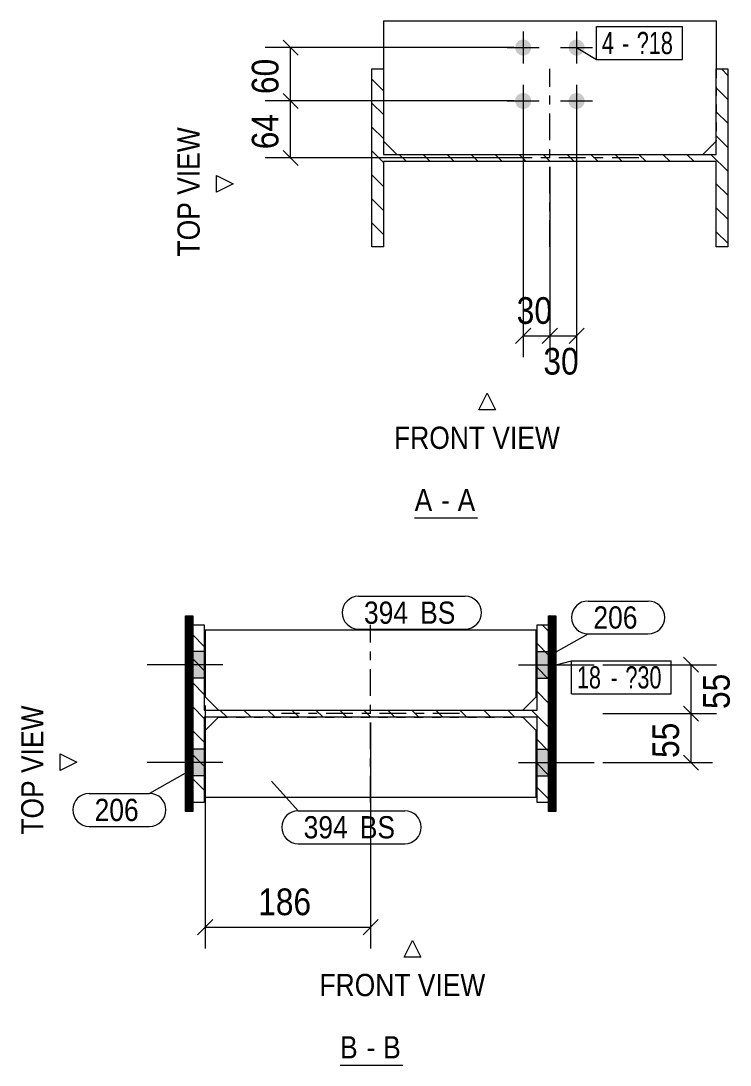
# Model space of a CAD drawing. Header units: millimetres. Extents: x 2 to 579, y 1 to 405.
# Drawn here: x 344.6 to 424.3, y 200.9 to 318.3 of the extents above; entities that cross this region are included whole.
import ezdxf

# ---------------------------------------------------------------- set-up
doc = ezdxf.new("R2010")
doc.units = ezdxf.units.MM
for name, pattern in [('XKITLINE00', [0]), ('XKITLINE01', [4, 1, -1, 1, -1]), ('XKITLINE03', [6, 3, -1, 1, -1])]:
    doc.linetypes.add(name, pattern=pattern)
for name, color, linetype, lineweight in [('Bolt', 3, 'Continuous', 0), ('BoltMark', 7, 'Continuous', 0), ('Dimensions', 7, 'Continuous', 0), ('OtherObjectType', 7, 'Continuous', 0), ('Part', 2, 'Continuous', 0), ('PartMark', 7, 'Continuous', 0)]:
    doc.layers.add(name, color=color, linetype=linetype, lineweight=lineweight)
doc.styles.add('ARIAL', font='ARIAL.TTF')
doc.styles.add('ARIAL_NARROW', font='ARIALN.TTF')

# ---------------------------------------------------------------- blocks, each defined once
blk = doc.blocks.new('*A1')
at = {"layer": 'Part', "color": 7, "linetype": 'XKITLINE00', "lineweight": 0}
for p, q in [((424.04, 312.13), (423.31, 312.86)), ((385.34, 310.42), (384.04, 311.72)), ((424.04, 309.44), (422.74, 310.74)), ((385.34, 307.73), (384.04, 309.03)), ((424.04, 306.75), (422.74, 308.05)), ((385.34, 305.03), (384.04, 306.33)), ((424.04, 304.05), (422.74, 305.35)), ((385.34, 302.34), (384.04, 303.64)), ((387.91, 302.46), (387.11, 303.26)), ((390.6, 302.46), (389.8, 303.26)), ((393.3, 302.46), (392.5, 303.26)), ((395.99, 302.46), (395.19, 303.26)), ((398.69, 302.46), (397.89, 303.26)), ((401.38, 302.46), (400.58, 303.26)), ((404.07, 302.46), (403.27, 303.26)), ((406.77, 302.46), (405.97, 303.26)), ((409.46, 302.46), (408.66, 303.26)), ((412.16, 302.46), (411.36, 303.26)), ((414.85, 302.46), (414.05, 303.26)), ((417.54, 302.46), (416.74, 303.26)), ((420.24, 302.46), (419.44, 303.26)), ((424.04, 301.36), (422.13, 303.26)), ((385.34, 299.65), (384.04, 300.95)), ((424.04, 298.66), (422.74, 299.96)), ((385.34, 296.95), (384.04, 298.25)), ((424.04, 295.97), (422.74, 297.27)), ((385.34, 294.26), (384.04, 295.56)), ((424.04, 293.27), (422.74, 294.57)), ((384.04, 292.86), (384.04, 292.86)), ((384.04, 292.86), (384.04, 292.86))]:
    blk.add_line(p, q, dxfattribs=at)
blk = doc.blocks.new('*A2')
at = {"layer": 'Part', "color": 7, "linetype": 'XKITLINE00', "lineweight": 0}
for p, q in [((403.9, 249.67), (403.17, 250.4)), ((365.2, 247.96), (363.9, 249.26)), ((403.9, 246.97), (402.6, 248.27)), ((365.2, 245.26), (363.9, 246.56)), ((403.9, 244.28), (402.6, 245.58)), ((365.2, 242.57), (363.9, 243.87)), ((403.9, 241.59), (402.6, 242.89)), ((365.2, 239.87), (363.9, 241.17)), ((367.77, 240), (366.97, 240.8)), ((370.46, 240), (369.66, 240.8)), ((373.16, 240), (372.36, 240.8)), ((375.85, 240), (375.05, 240.8)), ((378.55, 240), (377.75, 240.8)), ((381.24, 240), (380.44, 240.8)), ((383.93, 240), (383.13, 240.8)), ((386.63, 240), (385.83, 240.8)), ((389.32, 240), (388.52, 240.8)), ((392.02, 240), (391.22, 240.8)), ((394.71, 240), (393.91, 240.8)), ((397.4, 240), (396.6, 240.8)), ((400.1, 240), (399.3, 240.8)), ((403.9, 238.89), (401.99, 240.8)), ((365.2, 237.18), (363.9, 238.48)), ((403.9, 236.2), (402.6, 237.5)), ((365.2, 234.49), (363.9, 235.79)), ((403.9, 233.5), (402.6, 234.8)), ((365.2, 231.79), (363.9, 233.09)), ((403.9, 230.81), (402.6, 232.11)), ((363.9, 230.4), (363.9, 230.4)), ((363.9, 230.4), (363.9, 230.4))]:
    blk.add_line(p, q, dxfattribs=at)
blk = doc.blocks.new('*A3')
at = {"layer": 'Part', "color": 7, "linetype": 'XKITLINE00', "lineweight": 0}
for p, q in [((404.02, 251.4), (403.9, 251.27)), ((404.13, 251.4), (403.9, 251.17)), ((404.24, 251.4), (403.9, 251.06)), ((404.35, 251.4), (403.9, 250.95)), ((404.45, 251.4), (403.9, 250.84)), ((404.56, 251.4), (403.9, 250.74)), ((404.67, 251.4), (403.9, 250.63)), ((404.7, 251.32), (403.9, 250.52)), ((404.7, 251.21), (403.9, 250.41)), ((404.7, 251.1), (403.9, 250.3)), ((404.7, 251), (403.9, 250.2)), ((404.7, 250.89), (403.9, 250.09)), ((404.7, 250.78), (403.9, 249.98)), ((404.7, 250.67), (403.9, 249.87)), ((404.7, 250.57), (403.9, 249.77)), ((404.7, 250.46), (403.9, 249.66)), ((404.7, 250.35), (403.9, 249.55)), ((404.7, 250.24), (403.9, 249.44)), ((404.7, 250.13), (403.9, 249.33)), ((404.7, 250.03), (403.9, 249.23)), ((404.7, 249.92), (403.9, 249.12)), ((404.7, 249.81), (403.9, 249.01)), ((404.7, 249.7), (403.9, 248.9)), ((404.7, 249.6), (403.9, 248.8)), ((404.7, 249.49), (403.9, 248.69)), ((404.7, 249.38), (403.9, 248.58)), ((404.7, 249.27), (403.9, 248.47)), ((404.7, 249.16), (403.9, 248.36)), ((404.7, 249.06), (403.9, 248.26)), ((404.7, 248.95), (403.9, 248.15)), ((404.7, 248.84), (403.9, 248.04)), ((404.7, 248.73), (403.9, 247.93)), ((404.7, 248.63), (403.9, 247.83)), ((404.7, 248.52), (403.9, 247.72)), ((404.7, 248.41), (403.9, 247.61)), ((404.7, 248.3), (403.9, 247.5)), ((404.7, 248.19), (403.9, 247.39)), ((404.7, 248.09), (403.9, 247.29)), ((404.7, 247.98), (403.9, 247.18)), ((404.7, 247.87), (403.9, 247.07)), ((404.7, 247.76), (403.9, 246.96)), ((404.7, 247.66), (403.9, 246.86)), ((404.7, 247.55), (403.9, 246.75)), ((404.7, 247.44), (403.9, 246.64)), ((404.7, 247.33), (403.9, 246.53)), ((404.7, 247.22), (403.9, 246.42)), ((404.7, 247.12), (403.9, 246.32)), ((404.7, 247.01), (403.9, 246.21)), ((404.7, 246.9), (403.9, 246.1)), ((404.7, 246.79), (403.9, 245.99)), ((404.7, 246.69), (403.9, 245.89)), ((404.7, 246.58), (403.9, 245.78)), ((404.7, 246.47), (403.9, 245.67)), ((404.7, 246.36), (403.9, 245.56)), ((404.7, 246.25), (403.9, 245.45)), ((404.7, 246.15), (403.9, 245.35)), ((404.7, 246.04), (403.9, 245.24)), ((404.7, 245.93), (403.9, 245.13)), ((404.7, 245.82), (403.9, 245.02)), ((404.7, 245.72), (403.9, 244.92)), ((404.7, 245.61), (403.9, 244.81)), ((404.7, 245.5), (403.9, 244.7)), ((404.7, 245.39), (403.9, 244.59)), ((404.7, 245.28), (403.9, 244.48)), ((404.7, 245.18), (403.9, 244.38)), ((404.7, 245.07), (403.9, 244.27)), ((404.7, 244.96), (403.9, 244.16)), ((404.7, 244.85), (403.9, 244.05)), ((404.7, 244.75), (403.9, 243.95)), ((404.7, 244.64), (403.9, 243.84)), ((404.7, 244.53), (403.9, 243.73)), ((404.7, 244.42), (403.9, 243.62)), ((404.7, 244.31), (403.9, 243.51)), ((404.7, 244.21), (403.9, 243.41)), ((404.7, 244.1), (403.9, 243.3)), ((404.7, 243.99), (403.9, 243.19)), ((404.7, 243.88), (403.9, 243.08)), ((404.7, 243.78), (403.9, 242.98)), ((404.7, 243.67), (403.9, 242.87)), ((404.7, 243.56), (403.9, 242.76)), ((404.7, 243.45), (403.9, 242.65)), ((404.7, 243.35), (403.9, 242.55)), ((404.7, 243.24), (403.9, 242.44)), ((404.7, 243.13), (403.9, 242.33)), ((404.7, 243.02), (403.9, 242.22)), ((404.7, 242.91), (403.9, 242.11)), ((404.7, 242.81), (403.9, 242.01)), ((404.7, 242.7), (403.9, 241.9)), ((404.7, 242.59), (403.9, 241.79)), ((404.7, 242.48), (403.9, 241.68)), ((404.7, 242.38), (403.9, 241.58)), ((404.7, 242.27), (403.9, 241.47)), ((404.7, 242.16), (403.9, 241.36)), ((404.7, 242.05), (403.9, 241.25)), ((404.7, 241.94), (403.9, 241.14)), ((404.7, 241.84), (403.9, 241.04)), ((404.7, 241.73), (403.9, 240.93)), ((404.7, 241.62), (403.9, 240.82)), ((404.7, 241.51), (403.9, 240.71)), ((404.7, 241.41), (403.9, 240.61)), ((404.7, 241.3), (403.9, 240.5)), ((404.7, 241.19), (403.9, 240.39)), ((404.7, 241.08), (403.9, 240.28)), ((404.7, 240.97), (403.9, 240.17)), ((404.7, 240.87), (403.9, 240.07)), ((404.7, 240.76), (403.9, 239.96)), ((404.7, 240.65), (403.9, 239.85)), ((404.7, 240.54), (403.9, 239.74)), ((404.7, 240.44), (403.9, 239.64)), ((404.7, 240.33), (403.9, 239.53)), ((404.7, 240.22), (403.9, 239.42)), ((404.7, 240.11), (403.9, 239.31)), ((404.7, 240), (403.9, 239.2)), ((404.7, 239.9), (403.9, 239.1)), ((404.7, 239.79), (403.9, 238.99)), ((404.7, 239.68), (403.9, 238.88)), ((404.7, 239.57), (403.9, 238.77)), ((404.7, 239.47), (403.9, 238.67)), ((404.7, 239.36), (403.9, 238.56)), ((404.7, 239.25), (403.9, 238.45)), ((404.7, 239.14), (403.9, 238.34)), ((404.7, 239.03), (403.9, 238.23)), ((404.7, 238.93), (403.9, 238.13)), ((404.7, 238.82), (403.9, 238.02)), ((404.7, 238.71), (403.9, 237.91)), ((404.7, 238.6), (403.9, 237.8)), ((404.7, 238.5), (403.9, 237.7)), ((404.7, 238.39), (403.9, 237.59)), ((404.7, 238.28), (403.9, 237.48)), ((404.7, 238.17), (403.9, 237.37)), ((404.7, 238.06), (403.9, 237.26)), ((404.7, 237.96), (403.9, 237.16)), ((404.7, 237.85), (403.9, 237.05)), ((404.7, 237.74), (403.9, 236.94)), ((404.7, 237.63), (403.9, 236.83)), ((404.7, 237.53), (403.9, 236.73)), ((404.7, 237.42), (403.9, 236.62)), ((404.7, 237.31), (403.9, 236.51)), ((404.7, 237.2), (403.9, 236.4)), ((404.7, 237.09), (403.9, 236.29)), ((404.7, 236.99), (403.9, 236.19)), ((404.7, 236.88), (403.9, 236.08)), ((404.7, 236.77), (403.9, 235.97)), ((404.7, 236.66), (403.9, 235.86)), ((404.7, 236.56), (403.9, 235.76)), ((404.7, 236.45), (403.9, 235.65)), ((404.7, 236.34), (403.9, 235.54)), ((404.7, 236.23), (403.9, 235.43)), ((404.7, 236.12), (403.9, 235.32)), ((404.7, 236.02), (403.9, 235.22)), ((404.7, 235.91), (403.9, 235.11)), ((404.7, 235.8), (403.9, 235)), ((404.7, 235.69), (403.9, 234.89)), ((404.7, 235.59), (403.9, 234.79)), ((404.7, 235.48), (403.9, 234.68)), ((404.7, 235.37), (403.9, 234.57)), ((404.7, 235.26), (403.9, 234.46)), ((404.7, 235.16), (403.9, 234.36)), ((404.7, 235.05), (403.9, 234.25)), ((404.7, 234.94), (403.9, 234.14)), ((404.7, 234.83), (403.9, 234.03)), ((404.7, 234.72), (403.9, 233.92)), ((404.7, 234.62), (403.9, 233.82)), ((404.7, 234.51), (403.9, 233.71)), ((404.7, 234.4), (403.9, 233.6)), ((404.7, 234.29), (403.9, 233.49)), ((404.7, 234.19), (403.9, 233.39)), ((404.7, 234.08), (403.9, 233.28)), ((404.7, 233.97), (403.9, 233.17)), ((404.7, 233.86), (403.9, 233.06)), ((404.7, 233.75), (403.9, 232.95)), ((404.7, 233.65), (403.9, 232.85)), ((404.7, 233.54), (403.9, 232.74)), ((404.7, 233.43), (403.9, 232.63)), ((404.7, 233.32), (403.9, 232.52)), ((404.7, 233.22), (403.9, 232.42)), ((404.7, 233.11), (403.9, 232.31)), ((404.7, 233), (403.9, 232.2)), ((404.7, 232.89), (403.9, 232.09)), ((404.7, 232.78), (403.9, 231.98)), ((404.7, 232.68), (403.9, 231.88)), ((404.7, 232.57), (403.9, 231.77)), ((404.7, 232.46), (403.9, 231.66)), ((404.7, 232.35), (403.9, 231.55)), ((404.7, 232.25), (403.9, 231.45)), ((404.7, 232.14), (403.9, 231.34)), ((404.7, 232.03), (403.9, 231.23)), ((404.7, 231.92), (403.9, 231.12)), ((404.7, 231.81), (403.9, 231.01)), ((404.7, 231.71), (403.9, 230.91)), ((404.7, 231.6), (403.9, 230.8)), ((404.7, 231.49), (403.9, 230.69)), ((404.7, 231.38), (403.9, 230.58)), ((404.7, 231.28), (403.9, 230.48)), ((404.7, 231.17), (403.9, 230.37)), ((404.7, 231.06), (403.9, 230.26)), ((404.7, 230.95), (403.9, 230.15)), ((404.7, 230.84), (403.9, 230.04)), ((404.7, 230.74), (403.9, 229.94)), ((404.7, 230.63), (403.9, 229.83)), ((404.7, 230.52), (403.9, 229.72)), ((404.7, 230.41), (403.9, 229.61)), ((404.7, 230.31), (403.9, 229.51)), ((404.7, 230.2), (403.9, 229.4)), ((404.7, 230.09), (404.01, 229.4)), ((403.9, 229.4), (403.9, 229.4)), ((404.7, 229.98), (404.12, 229.4)), ((404.7, 229.87), (404.22, 229.4)), ((404.7, 229.77), (404.33, 229.4)), ((404.7, 229.66), (404.44, 229.4)), ((404.7, 229.55), (404.55, 229.4)), ((404.66, 229.41), (404.65, 229.4))]:
    blk.add_line(p, q, dxfattribs=at)
blk = doc.blocks.new('*A4')
at = {"layer": 'Part', "color": 7, "linetype": 'XKITLINE00', "lineweight": 0}
for p, q in [((363.22, 251.4), (363.1, 251.27)), ((363.33, 251.4), (363.1, 251.17)), ((363.44, 251.4), (363.1, 251.06)), ((363.55, 251.4), (363.1, 250.95)), ((363.65, 251.4), (363.1, 250.84)), ((363.76, 251.4), (363.1, 250.74)), ((363.87, 251.4), (363.1, 250.63)), ((363.9, 251.32), (363.1, 250.52)), ((363.9, 251.21), (363.1, 250.41)), ((363.9, 251.1), (363.1, 250.3)), ((363.9, 251), (363.1, 250.2)), ((363.9, 250.89), (363.1, 250.09)), ((363.9, 250.78), (363.1, 249.98)), ((363.9, 250.67), (363.1, 249.87)), ((363.9, 250.57), (363.1, 249.77)), ((363.9, 250.46), (363.1, 249.66)), ((363.9, 250.35), (363.1, 249.55)), ((363.9, 250.24), (363.1, 249.44)), ((363.9, 250.13), (363.1, 249.33)), ((363.9, 250.03), (363.1, 249.23)), ((363.9, 249.92), (363.1, 249.12)), ((363.9, 249.81), (363.1, 249.01)), ((363.9, 249.7), (363.1, 248.9)), ((363.9, 249.6), (363.1, 248.8)), ((363.9, 249.49), (363.1, 248.69)), ((363.9, 249.38), (363.1, 248.58)), ((363.9, 249.27), (363.1, 248.47)), ((363.9, 249.16), (363.1, 248.36)), ((363.9, 249.06), (363.1, 248.26)), ((363.9, 248.95), (363.1, 248.15)), ((363.9, 248.84), (363.1, 248.04)), ((363.9, 248.73), (363.1, 247.93)), ((363.9, 248.63), (363.1, 247.83)), ((363.9, 248.52), (363.1, 247.72)), ((363.9, 248.41), (363.1, 247.61)), ((363.9, 248.3), (363.1, 247.5)), ((363.9, 248.19), (363.1, 247.39)), ((363.9, 248.09), (363.1, 247.29)), ((363.9, 247.98), (363.1, 247.18)), ((363.9, 247.87), (363.1, 247.07)), ((363.9, 247.76), (363.1, 246.96)), ((363.9, 247.66), (363.1, 246.86)), ((363.9, 247.55), (363.1, 246.75)), ((363.9, 247.44), (363.1, 246.64)), ((363.9, 247.33), (363.1, 246.53)), ((363.9, 247.22), (363.1, 246.42)), ((363.9, 247.12), (363.1, 246.32)), ((363.9, 247.01), (363.1, 246.21)), ((363.9, 246.9), (363.1, 246.1)), ((363.9, 246.79), (363.1, 245.99)), ((363.9, 246.69), (363.1, 245.89)), ((363.9, 246.58), (363.1, 245.78)), ((363.9, 246.47), (363.1, 245.67)), ((363.9, 246.36), (363.1, 245.56)), ((363.9, 246.25), (363.1, 245.45)), ((363.9, 246.15), (363.1, 245.35)), ((363.9, 246.04), (363.1, 245.24)), ((363.9, 245.93), (363.1, 245.13)), ((363.9, 245.82), (363.1, 245.02)), ((363.9, 245.72), (363.1, 244.92)), ((363.9, 245.61), (363.1, 244.81)), ((363.9, 245.5), (363.1, 244.7)), ((363.9, 245.39), (363.1, 244.59)), ((363.9, 245.28), (363.1, 244.48)), ((363.9, 245.18), (363.1, 244.38)), ((363.9, 245.07), (363.1, 244.27)), ((363.9, 244.96), (363.1, 244.16)), ((363.9, 244.85), (363.1, 244.05)), ((363.9, 244.75), (363.1, 243.95)), ((363.9, 244.64), (363.1, 243.84)), ((363.9, 244.53), (363.1, 243.73)), ((363.9, 244.42), (363.1, 243.62)), ((363.9, 244.31), (363.1, 243.51)), ((363.9, 244.21), (363.1, 243.41)), ((363.9, 244.1), (363.1, 243.3)), ((363.9, 243.99), (363.1, 243.19)), ((363.9, 243.88), (363.1, 243.08)), ((363.9, 243.78), (363.1, 242.98)), ((363.9, 243.67), (363.1, 242.87)), ((363.9, 243.56), (363.1, 242.76)), ((363.9, 243.45), (363.1, 242.65)), ((363.9, 243.35), (363.1, 242.55)), ((363.9, 243.24), (363.1, 242.44)), ((363.9, 243.13), (363.1, 242.33)), ((363.9, 243.02), (363.1, 242.22)), ((363.9, 242.91), (363.1, 242.11)), ((363.9, 242.81), (363.1, 242.01)), ((363.9, 242.7), (363.1, 241.9)), ((363.9, 242.59), (363.1, 241.79)), ((363.9, 242.48), (363.1, 241.68)), ((363.9, 242.38), (363.1, 241.58)), ((363.9, 242.27), (363.1, 241.47)), ((363.9, 242.16), (363.1, 241.36)), ((363.9, 242.05), (363.1, 241.25)), ((363.9, 241.94), (363.1, 241.14)), ((363.9, 241.84), (363.1, 241.04)), ((363.9, 241.73), (363.1, 240.93)), ((363.9, 241.62), (363.1, 240.82)), ((363.9, 241.51), (363.1, 240.71)), ((363.9, 241.41), (363.1, 240.61)), ((363.9, 241.3), (363.1, 240.5)), ((363.9, 241.19), (363.1, 240.39)), ((363.9, 241.08), (363.1, 240.28)), ((363.9, 240.97), (363.1, 240.17)), ((363.9, 240.87), (363.1, 240.07)), ((363.9, 240.76), (363.1, 239.96)), ((363.9, 240.65), (363.1, 239.85)), ((363.9, 240.54), (363.1, 239.74)), ((363.9, 240.44), (363.1, 239.64)), ((363.9, 240.33), (363.1, 239.53)), ((363.9, 240.22), (363.1, 239.42)), ((363.9, 240.11), (363.1, 239.31)), ((363.9, 240), (363.1, 239.2)), ((363.9, 239.9), (363.1, 239.1)), ((363.9, 239.79), (363.1, 238.99)), ((363.9, 239.68), (363.1, 238.88)), ((363.9, 239.57), (363.1, 238.77)), ((363.9, 239.47), (363.1, 238.67)), ((363.9, 239.36), (363.1, 238.56)), ((363.9, 239.25), (363.1, 238.45)), ((363.9, 239.14), (363.1, 238.34)), ((363.9, 239.03), (363.1, 238.23)), ((363.9, 238.93), (363.1, 238.13)), ((363.9, 238.82), (363.1, 238.02)), ((363.9, 238.71), (363.1, 237.91)), ((363.9, 238.6), (363.1, 237.8)), ((363.9, 238.5), (363.1, 237.7)), ((363.9, 238.39), (363.1, 237.59)), ((363.9, 238.28), (363.1, 237.48)), ((363.9, 238.17), (363.1, 237.37)), ((363.9, 238.06), (363.1, 237.26)), ((363.9, 237.96), (363.1, 237.16)), ((363.9, 237.85), (363.1, 237.05)), ((363.9, 237.74), (363.1, 236.94)), ((363.9, 237.63), (363.1, 236.83)), ((363.9, 237.53), (363.1, 236.73)), ((363.9, 237.42), (363.1, 236.62)), ((363.9, 237.31), (363.1, 236.51)), ((363.9, 237.2), (363.1, 236.4)), ((363.9, 237.09), (363.1, 236.29)), ((363.9, 236.99), (363.1, 236.19)), ((363.9, 236.88), (363.1, 236.08)), ((363.9, 236.77), (363.1, 235.97)), ((363.9, 236.66), (363.1, 235.86)), ((363.9, 236.56), (363.1, 235.76)), ((363.9, 236.45), (363.1, 235.65)), ((363.9, 236.34), (363.1, 235.54)), ((363.9, 236.23), (363.1, 235.43)), ((363.9, 236.12), (363.1, 235.32)), ((363.9, 236.02), (363.1, 235.22)), ((363.9, 235.91), (363.1, 235.11)), ((363.9, 235.8), (363.1, 235)), ((363.9, 235.69), (363.1, 234.89)), ((363.9, 235.59), (363.1, 234.79)), ((363.9, 235.48), (363.1, 234.68)), ((363.9, 235.37), (363.1, 234.57)), ((363.9, 235.26), (363.1, 234.46)), ((363.9, 235.16), (363.1, 234.36)), ((363.9, 235.05), (363.1, 234.25)), ((363.9, 234.94), (363.1, 234.14)), ((363.9, 234.83), (363.1, 234.03)), ((363.9, 234.72), (363.1, 233.92)), ((363.9, 234.62), (363.1, 233.82)), ((363.9, 234.51), (363.1, 233.71)), ((363.9, 234.4), (363.1, 233.6)), ((363.9, 234.29), (363.1, 233.49)), ((363.9, 234.19), (363.1, 233.39)), ((363.9, 234.08), (363.1, 233.28)), ((363.9, 233.97), (363.1, 233.17)), ((363.9, 233.86), (363.1, 233.06)), ((363.9, 233.75), (363.1, 232.95)), ((363.9, 233.65), (363.1, 232.85)), ((363.9, 233.54), (363.1, 232.74)), ((363.9, 233.43), (363.1, 232.63)), ((363.9, 233.32), (363.1, 232.52)), ((363.9, 233.22), (363.1, 232.42)), ((363.9, 233.11), (363.1, 232.31)), ((363.9, 233), (363.1, 232.2)), ((363.9, 232.89), (363.1, 232.09)), ((363.9, 232.78), (363.1, 231.98)), ((363.9, 232.68), (363.1, 231.88)), ((363.9, 232.57), (363.1, 231.77)), ((363.9, 232.46), (363.1, 231.66)), ((363.9, 232.35), (363.1, 231.55)), ((363.9, 232.25), (363.1, 231.45)), ((363.9, 232.14), (363.1, 231.34)), ((363.9, 232.03), (363.1, 231.23)), ((363.9, 231.92), (363.1, 231.12)), ((363.9, 231.81), (363.1, 231.01)), ((363.9, 231.71), (363.1, 230.91)), ((363.9, 231.6), (363.1, 230.8)), ((363.9, 231.49), (363.1, 230.69)), ((363.9, 231.38), (363.1, 230.58)), ((363.9, 231.28), (363.1, 230.48)), ((363.9, 231.17), (363.1, 230.37)), ((363.9, 231.06), (363.1, 230.26)), ((363.9, 230.95), (363.1, 230.15)), ((363.9, 230.84), (363.1, 230.04)), ((363.9, 230.74), (363.1, 229.94)), ((363.9, 230.63), (363.1, 229.83)), ((363.9, 230.52), (363.1, 229.72)), ((363.9, 230.41), (363.1, 229.61)), ((363.9, 230.31), (363.1, 229.51)), ((363.9, 230.2), (363.1, 229.4)), ((363.9, 230.09), (363.21, 229.4)), ((363.1, 229.4), (363.1, 229.4)), ((363.9, 229.98), (363.32, 229.4)), ((363.9, 229.87), (363.42, 229.4)), ((363.9, 229.77), (363.53, 229.4)), ((363.9, 229.66), (363.64, 229.4)), ((363.9, 229.55), (363.75, 229.4)), ((363.86, 229.41), (363.85, 229.4))]:
    blk.add_line(p, q, dxfattribs=at)
blk = doc.blocks.new('*A39')
at = {"layer": 'Bolt'}
for points in [[(401.94, 315.22), (401.93, 315.18), (401.93, 315.13), (401.92, 315.09), (401.91, 315.05), (401.9, 315), (401.89, 314.96), (401.87, 314.92), (401.85, 314.88), (401.83, 314.84), (401.81, 314.8), (401.79, 314.76), (401.76, 314.73), (401.73, 314.69), (401.71, 314.66), (401.68, 314.63), (401.64, 314.6), (401.61, 314.57), (401.58, 314.54), (401.54, 314.52), (401.5, 314.49), (401.46, 314.47), (401.42, 314.45), (401.38, 314.43), (401.34, 314.42), (401.3, 314.4), (401.26, 314.39), (401.21, 314.38), (401.17, 314.37), (401.13, 314.37), (401.08, 314.36), (401.04, 314.36), (401, 314.36), (400.95, 314.37), (400.91, 314.37), (400.86, 314.38), (400.82, 314.39), (400.78, 314.4), (400.74, 314.42), (400.69, 314.43), (400.65, 314.45), (400.62, 314.47), (400.58, 314.49), (400.54, 314.52), (400.5, 314.54), (400.47, 314.57), (400.43, 314.6), (400.4, 314.63), (400.37, 314.66), (400.34, 314.69), (400.32, 314.73), (400.29, 314.76), (400.27, 314.8), (400.25, 314.84), (400.23, 314.88), (400.21, 314.92), (400.19, 314.96), (400.18, 315), (400.17, 315.05), (400.16, 315.09), (400.15, 315.13), (400.14, 315.18), (400.14, 315.22), (400.14, 315.26), (400.14, 315.31), (400.14, 315.35), (400.15, 315.4), (400.16, 315.44), (400.17, 315.48), (400.18, 315.53), (400.19, 315.57), (400.21, 315.61), (400.23, 315.65), (400.25, 315.69), (400.27, 315.73), (400.29, 315.76), (400.32, 315.8), (400.34, 315.83), (400.37, 315.87), (400.4, 315.9), (400.43, 315.93), (400.47, 315.96), (400.5, 315.99), (400.54, 316.01), (400.58, 316.04), (400.62, 316.06), (400.65, 316.08), (400.69, 316.1), (400.74, 316.11), (400.78, 316.13), (400.82, 316.14), (400.86, 316.15), (400.91, 316.15), (400.95, 316.16), (401, 316.16), (401.04, 316.16), (401.08, 316.16), (401.13, 316.16), (401.17, 316.15), (401.21, 316.15), (401.26, 316.14), (401.3, 316.13), (401.34, 316.11), (401.38, 316.1), (401.42, 316.08), (401.46, 316.06), (401.5, 316.04), (401.54, 316.01), (401.58, 315.99), (401.61, 315.96), (401.64, 315.93), (401.68, 315.9), (401.71, 315.87), (401.73, 315.83), (401.76, 315.8), (401.79, 315.76), (401.81, 315.73), (401.83, 315.69), (401.85, 315.65), (401.87, 315.61), (401.89, 315.57), (401.9, 315.53), (401.91, 315.48), (401.92, 315.44), (401.93, 315.4), (401.93, 315.35), (401.94, 315.31), (401.94, 315.26)], [(407.94, 315.22), (407.93, 315.18), (407.93, 315.13), (407.92, 315.09), (407.91, 315.05), (407.9, 315), (407.89, 314.96), (407.87, 314.92), (407.85, 314.88), (407.83, 314.84), (407.81, 314.8), (407.79, 314.76), (407.76, 314.73), (407.73, 314.69), (407.71, 314.66), (407.68, 314.63), (407.64, 314.6), (407.61, 314.57), (407.58, 314.54), (407.54, 314.52), (407.5, 314.49), (407.46, 314.47), (407.42, 314.45), (407.38, 314.43), (407.34, 314.42), (407.3, 314.4), (407.26, 314.39), (407.21, 314.38), (407.17, 314.37), (407.13, 314.37), (407.08, 314.36), (407.04, 314.36), (407, 314.36), (406.95, 314.37), (406.91, 314.37), (406.86, 314.38), (406.82, 314.39), (406.78, 314.4), (406.74, 314.42), (406.69, 314.43), (406.65, 314.45), (406.62, 314.47), (406.58, 314.49), (406.54, 314.52), (406.5, 314.54), (406.47, 314.57), (406.43, 314.6), (406.4, 314.63), (406.37, 314.66), (406.34, 314.69), (406.32, 314.73), (406.29, 314.76), (406.27, 314.8), (406.25, 314.84), (406.23, 314.88), (406.21, 314.92), (406.19, 314.96), (406.18, 315), (406.17, 315.05), (406.16, 315.09), (406.15, 315.13), (406.14, 315.18), (406.14, 315.22), (406.14, 315.26), (406.14, 315.31), (406.14, 315.35), (406.15, 315.4), (406.16, 315.44), (406.17, 315.48), (406.18, 315.53), (406.19, 315.57), (406.21, 315.61), (406.23, 315.65), (406.25, 315.69), (406.27, 315.73), (406.29, 315.76), (406.32, 315.8), (406.34, 315.83), (406.37, 315.87), (406.4, 315.9), (406.43, 315.93), (406.47, 315.96), (406.5, 315.99), (406.54, 316.01), (406.58, 316.04), (406.62, 316.06), (406.65, 316.08), (406.69, 316.1), (406.74, 316.11), (406.78, 316.13), (406.82, 316.14), (406.86, 316.15), (406.91, 316.15), (406.95, 316.16), (407, 316.16), (407.04, 316.16), (407.08, 316.16), (407.13, 316.16), (407.17, 316.15), (407.21, 316.15), (407.26, 316.14), (407.3, 316.13), (407.34, 316.11), (407.38, 316.1), (407.42, 316.08), (407.46, 316.06), (407.5, 316.04), (407.54, 316.01), (407.58, 315.99), (407.61, 315.96), (407.64, 315.93), (407.68, 315.9), (407.71, 315.87), (407.73, 315.83), (407.76, 315.8), (407.79, 315.76), (407.81, 315.73), (407.83, 315.69), (407.85, 315.65), (407.87, 315.61), (407.89, 315.57), (407.9, 315.53), (407.91, 315.48), (407.92, 315.44), (407.93, 315.4), (407.93, 315.35), (407.94, 315.31), (407.94, 315.26)], [(401.94, 309.22), (401.93, 309.18), (401.93, 309.13), (401.92, 309.09), (401.91, 309.05), (401.9, 309), (401.89, 308.96), (401.87, 308.92), (401.85, 308.88), (401.83, 308.84), (401.81, 308.8), (401.79, 308.76), (401.76, 308.73), (401.73, 308.69), (401.71, 308.66), (401.68, 308.63), (401.64, 308.6), (401.61, 308.57), (401.58, 308.54), (401.54, 308.52), (401.5, 308.49), (401.46, 308.47), (401.42, 308.45), (401.38, 308.43), (401.34, 308.42), (401.3, 308.4), (401.26, 308.39), (401.21, 308.38), (401.17, 308.37), (401.13, 308.37), (401.08, 308.36), (401.04, 308.36), (401, 308.36), (400.95, 308.37), (400.91, 308.37), (400.86, 308.38), (400.82, 308.39), (400.78, 308.4), (400.74, 308.42), (400.69, 308.43), (400.65, 308.45), (400.62, 308.47), (400.58, 308.49), (400.54, 308.52), (400.5, 308.54), (400.47, 308.57), (400.43, 308.6), (400.4, 308.63), (400.37, 308.66), (400.34, 308.69), (400.32, 308.73), (400.29, 308.76), (400.27, 308.8), (400.25, 308.84), (400.23, 308.88), (400.21, 308.92), (400.19, 308.96), (400.18, 309), (400.17, 309.05), (400.16, 309.09), (400.15, 309.13), (400.14, 309.18), (400.14, 309.22), (400.14, 309.26), (400.14, 309.31), (400.14, 309.35), (400.15, 309.4), (400.16, 309.44), (400.17, 309.48), (400.18, 309.53), (400.19, 309.57), (400.21, 309.61), (400.23, 309.65), (400.25, 309.69), (400.27, 309.73), (400.29, 309.76), (400.32, 309.8), (400.34, 309.83), (400.37, 309.87), (400.4, 309.9), (400.43, 309.93), (400.47, 309.96), (400.5, 309.99), (400.54, 310.01), (400.58, 310.04), (400.62, 310.06), (400.65, 310.08), (400.69, 310.1), (400.74, 310.11), (400.78, 310.13), (400.82, 310.14), (400.86, 310.15), (400.91, 310.15), (400.95, 310.16), (401, 310.16), (401.04, 310.16), (401.08, 310.16), (401.13, 310.16), (401.17, 310.15), (401.21, 310.15), (401.26, 310.14), (401.3, 310.13), (401.34, 310.11), (401.38, 310.1), (401.42, 310.08), (401.46, 310.06), (401.5, 310.04), (401.54, 310.01), (401.58, 309.99), (401.61, 309.96), (401.64, 309.93), (401.68, 309.9), (401.71, 309.87), (401.73, 309.83), (401.76, 309.8), (401.79, 309.76), (401.81, 309.73), (401.83, 309.69), (401.85, 309.65), (401.87, 309.61), (401.89, 309.57), (401.9, 309.53), (401.91, 309.48), (401.92, 309.44), (401.93, 309.4), (401.93, 309.35), (401.94, 309.31), (401.94, 309.26)], [(407.94, 309.22), (407.93, 309.18), (407.93, 309.13), (407.92, 309.09), (407.91, 309.05), (407.9, 309), (407.89, 308.96), (407.87, 308.92), (407.85, 308.88), (407.83, 308.84), (407.81, 308.8), (407.79, 308.76), (407.76, 308.73), (407.73, 308.69), (407.71, 308.66), (407.68, 308.63), (407.64, 308.6), (407.61, 308.57), (407.58, 308.54), (407.54, 308.52), (407.5, 308.49), (407.46, 308.47), (407.42, 308.45), (407.38, 308.43), (407.34, 308.42), (407.3, 308.4), (407.26, 308.39), (407.21, 308.38), (407.17, 308.37), (407.13, 308.37), (407.08, 308.36), (407.04, 308.36), (407, 308.36), (406.95, 308.37), (406.91, 308.37), (406.86, 308.38), (406.82, 308.39), (406.78, 308.4), (406.74, 308.42), (406.69, 308.43), (406.65, 308.45), (406.62, 308.47), (406.58, 308.49), (406.54, 308.52), (406.5, 308.54), (406.47, 308.57), (406.43, 308.6), (406.4, 308.63), (406.37, 308.66), (406.34, 308.69), (406.32, 308.73), (406.29, 308.76), (406.27, 308.8), (406.25, 308.84), (406.23, 308.88), (406.21, 308.92), (406.19, 308.96), (406.18, 309), (406.17, 309.05), (406.16, 309.09), (406.15, 309.13), (406.14, 309.18), (406.14, 309.22), (406.14, 309.26), (406.14, 309.31), (406.14, 309.35), (406.15, 309.4), (406.16, 309.44), (406.17, 309.48), (406.18, 309.53), (406.19, 309.57), (406.21, 309.61), (406.23, 309.65), (406.25, 309.69), (406.27, 309.73), (406.29, 309.76), (406.32, 309.8), (406.34, 309.83), (406.37, 309.87), (406.4, 309.9), (406.43, 309.93), (406.47, 309.96), (406.5, 309.99), (406.54, 310.01), (406.58, 310.04), (406.62, 310.06), (406.65, 310.08), (406.69, 310.1), (406.74, 310.11), (406.78, 310.13), (406.82, 310.14), (406.86, 310.15), (406.91, 310.15), (406.95, 310.16), (407, 310.16), (407.04, 310.16), (407.08, 310.16), (407.13, 310.16), (407.17, 310.15), (407.21, 310.15), (407.26, 310.14), (407.3, 310.13), (407.34, 310.11), (407.38, 310.1), (407.42, 310.08), (407.46, 310.06), (407.5, 310.04), (407.54, 310.01), (407.58, 309.99), (407.61, 309.96), (407.64, 309.93), (407.68, 309.9), (407.71, 309.87), (407.73, 309.83), (407.76, 309.8), (407.79, 309.76), (407.81, 309.73), (407.83, 309.69), (407.85, 309.65), (407.87, 309.61), (407.89, 309.57), (407.9, 309.53), (407.91, 309.48), (407.92, 309.44), (407.93, 309.4), (407.93, 309.35), (407.94, 309.31), (407.94, 309.26)]]:
    blk.add_hatch(color=3, dxfattribs=at).paths.add_polyline_path(points, flags=17)
at = {"layer": 'Bolt', "color": 3, "linetype": 'XKITLINE00', "lineweight": 0}
for p, q in [((401.04, 317.06), (401.04, 313.46)), ((407.04, 317.06), (407.04, 313.46)), ((399.24, 315.26), (402.84, 315.26)), ((405.24, 315.26), (408.84, 315.26)), ((401.04, 311.06), (401.04, 307.46)), ((407.04, 311.06), (407.04, 307.46)), ((399.24, 309.26), (402.84, 309.26)), ((405.24, 309.26), (408.84, 309.26))]:
    blk.add_line(p, q, dxfattribs=at)
blk = doc.blocks.new('*A40')
at = {"layer": 'Part', "color": 2, "linetype": 'XKITLINE00', "lineweight": 0}
for p, q in [((384.04, 292.86), (384.04, 312.86)), ((384.04, 312.86), (385.34, 312.86)), ((385.34, 312.86), (385.34, 303.26)), ((422.74, 303.26), (422.74, 312.86)), ((422.74, 312.86), (424.04, 312.86)), ((424.04, 312.86), (424.04, 292.86)), ((385.34, 303.26), (422.74, 303.26)), ((422.74, 302.46), (385.34, 302.46)), ((385.34, 302.46), (385.34, 292.86)), ((422.74, 292.86), (422.74, 302.46)), ((385.34, 292.86), (384.04, 292.86)), ((424.04, 292.86), (422.74, 292.86))]:
    blk.add_line(p, q, dxfattribs=at)
at = {"layer": 'Part', "color": 7, "linetype": 'XKITLINE03', "lineweight": 0}
for p, q in [((404.04, 292.86), (404.04, 312.86)), ((414.04, 302.86), (394.04, 302.86))]:
    blk.add_line(p, q, dxfattribs=at)
blk = doc.blocks.new('*A41')
at = {"layer": 'Part', "color": 2, "linetype": 'XKITLINE00', "lineweight": 0}
for p, q in [((385.34, 318.26), (385.34, 312.86)), ((385.34, 318.26), (422.74, 318.26)), ((422.74, 318.26), (422.74, 312.86)), ((385.34, 304.76), (386.84, 303.26)), ((422.74, 304.76), (421.24, 303.26))]:
    blk.add_line(p, q, dxfattribs=at)
at = {"layer": 'Part', "color": 7, "linetype": 'XKITLINE01', "lineweight": 0}
for p, q in [((385.34, 312.86), (385.34, 304.76)), ((422.74, 312.86), (422.74, 304.76)), ((386.84, 303.26), (421.24, 303.26))]:
    blk.add_line(p, q, dxfattribs=at)
blk = doc.blocks.new('*A42')
at = {"layer": 'Bolt'}
for points in [[(402.6, 247.4), (403.9, 247.4), (403.9, 244.4), (402.6, 244.4)], [(402.6, 247.4), (403.9, 247.4), (403.9, 244.4), (402.6, 244.4)], [(402.6, 247.4), (403.9, 247.4), (403.9, 244.4), (402.6, 244.4)], [(403.9, 247.4), (404.7, 247.4), (404.7, 244.4), (403.9, 244.4)], [(403.9, 247.4), (404.7, 247.4), (404.7, 244.4), (403.9, 244.4)], [(403.9, 247.4), (404.7, 247.4), (404.7, 244.4), (403.9, 244.4)], [(402.6, 236.4), (403.9, 236.4), (403.9, 233.4), (402.6, 233.4)], [(402.6, 236.4), (403.9, 236.4), (403.9, 233.4), (402.6, 233.4)], [(402.6, 236.4), (403.9, 236.4), (403.9, 233.4), (402.6, 233.4)], [(403.9, 236.4), (404.7, 236.4), (404.7, 233.4), (403.9, 233.4)], [(403.9, 236.4), (404.7, 236.4), (404.7, 233.4), (403.9, 233.4)], [(403.9, 236.4), (404.7, 236.4), (404.7, 233.4), (403.9, 233.4)]]:
    blk.add_hatch(color=3, dxfattribs=at).paths.add_polyline_path(points, flags=17)
at = {"layer": 'Bolt', "color": 3, "linetype": 'XKITLINE00', "lineweight": 0}
for p, q in [((402.6, 247.4), (403.9, 247.4)), ((402.6, 247.4), (403.9, 247.4)), ((402.6, 247.4), (403.9, 247.4)), ((403.9, 247.4), (404.7, 247.4)), ((403.9, 247.4), (404.7, 247.4)), ((403.9, 247.4), (404.7, 247.4)), ((400.5, 245.9), (409, 245.9)), ((400.5, 245.9), (409, 245.9)), ((400.5, 245.9), (409, 245.9)), ((402.6, 244.4), (403.9, 244.4)), ((402.6, 244.4), (403.9, 244.4)), ((402.6, 244.4), (403.9, 244.4)), ((403.9, 244.4), (404.7, 244.4)), ((403.9, 244.4), (404.7, 244.4)), ((403.9, 244.4), (404.7, 244.4)), ((402.6, 236.4), (403.9, 236.4)), ((402.6, 236.4), (403.9, 236.4)), ((402.6, 236.4), (403.9, 236.4)), ((403.9, 236.4), (404.7, 236.4)), ((403.9, 236.4), (404.7, 236.4)), ((403.9, 236.4), (404.7, 236.4)), ((400.5, 234.9), (409, 234.9)), ((400.5, 234.9), (409, 234.9)), ((400.5, 234.9), (409, 234.9)), ((402.6, 233.4), (403.9, 233.4)), ((402.6, 233.4), (403.9, 233.4)), ((402.6, 233.4), (403.9, 233.4)), ((403.9, 233.4), (404.7, 233.4)), ((403.9, 233.4), (404.7, 233.4)), ((403.9, 233.4), (404.7, 233.4))]:
    blk.add_line(p, q, dxfattribs=at)
blk = doc.blocks.new('*A43')
at = {"layer": 'Bolt'}
for points in [[(363.9, 244.4), (363.1, 244.4), (363.1, 247.4), (363.9, 247.4)], [(363.9, 244.4), (363.1, 244.4), (363.1, 247.4), (363.9, 247.4)], [(363.9, 244.4), (363.1, 244.4), (363.1, 247.4), (363.9, 247.4)], [(365.2, 244.4), (363.9, 244.4), (363.9, 247.4), (365.2, 247.4)], [(365.2, 244.4), (363.9, 244.4), (363.9, 247.4), (365.2, 247.4)], [(365.2, 244.4), (363.9, 244.4), (363.9, 247.4), (365.2, 247.4)], [(363.9, 233.4), (363.1, 233.4), (363.1, 236.4), (363.9, 236.4)], [(363.9, 233.4), (363.1, 233.4), (363.1, 236.4), (363.9, 236.4)], [(363.9, 233.4), (363.1, 233.4), (363.1, 236.4), (363.9, 236.4)], [(365.2, 233.4), (363.9, 233.4), (363.9, 236.4), (365.2, 236.4)], [(365.2, 233.4), (363.9, 233.4), (363.9, 236.4), (365.2, 236.4)], [(365.2, 233.4), (363.9, 233.4), (363.9, 236.4), (365.2, 236.4)]]:
    blk.add_hatch(color=3, dxfattribs=at).paths.add_polyline_path(points, flags=17)
at = {"layer": 'Bolt', "color": 3, "linetype": 'XKITLINE00', "lineweight": 0}
for p, q in [((363.9, 247.4), (363.1, 247.4)), ((363.9, 247.4), (363.1, 247.4)), ((363.9, 247.4), (363.1, 247.4)), ((365.2, 247.4), (363.9, 247.4)), ((365.2, 247.4), (363.9, 247.4)), ((365.2, 247.4), (363.9, 247.4)), ((367.3, 245.9), (358.8, 245.9)), ((367.3, 245.9), (358.8, 245.9)), ((367.3, 245.9), (358.8, 245.9)), ((363.9, 244.4), (363.1, 244.4)), ((363.9, 244.4), (363.1, 244.4)), ((363.9, 244.4), (363.1, 244.4)), ((365.2, 244.4), (363.9, 244.4)), ((365.2, 244.4), (363.9, 244.4)), ((365.2, 244.4), (363.9, 244.4)), ((363.9, 236.4), (363.1, 236.4)), ((363.9, 236.4), (363.1, 236.4)), ((363.9, 236.4), (363.1, 236.4)), ((365.2, 236.4), (363.9, 236.4)), ((365.2, 236.4), (363.9, 236.4)), ((365.2, 236.4), (363.9, 236.4)), ((367.3, 234.9), (358.8, 234.9)), ((367.3, 234.9), (358.8, 234.9)), ((367.3, 234.9), (358.8, 234.9)), ((363.9, 233.4), (363.1, 233.4)), ((363.9, 233.4), (363.1, 233.4)), ((363.9, 233.4), (363.1, 233.4)), ((365.2, 233.4), (363.9, 233.4)), ((365.2, 233.4), (363.9, 233.4)), ((365.2, 233.4), (363.9, 233.4))]:
    blk.add_line(p, q, dxfattribs=at)
blk = doc.blocks.new('*A44')
at = {"layer": 'Part', "color": 2, "linetype": 'XKITLINE00', "lineweight": 0}
for p, q in [((363.9, 230.4), (363.9, 250.4)), ((363.9, 250.4), (365.2, 250.4)), ((365.2, 250.4), (365.2, 240.8)), ((402.6, 240.8), (402.6, 250.4)), ((402.6, 250.4), (403.9, 250.4)), ((403.9, 250.4), (403.9, 230.4)), ((365.2, 240.8), (402.6, 240.8)), ((402.6, 240), (365.2, 240)), ((365.2, 240), (365.2, 230.4)), ((402.6, 230.4), (402.6, 240)), ((365.2, 230.4), (363.9, 230.4)), ((403.9, 230.4), (402.6, 230.4))]:
    blk.add_line(p, q, dxfattribs=at)
at = {"layer": 'Part', "color": 7, "linetype": 'XKITLINE03', "lineweight": 0}
for p, q in [((383.9, 230.4), (383.9, 250.4)), ((393.9, 240.4), (373.9, 240.4))]:
    blk.add_line(p, q, dxfattribs=at)
blk = doc.blocks.new('*A45')
at = {"layer": 'Part', "color": 7, "linetype": 'XKITLINE01', "lineweight": 0}
for p, q in [((366.8, 240), (365.3, 238.5)), ((401, 240), (366.8, 240)), ((402.5, 238.5), (401, 240)), ((365.3, 238.5), (365.3, 231)), ((402.5, 231), (402.5, 238.5)), ((365.3, 231), (402.5, 231))]:
    blk.add_line(p, q, dxfattribs=at)
blk = doc.blocks.new('*A46')
at = {"layer": 'Part', "color": 7, "linetype": 'XKITLINE01', "lineweight": 0}
for p, q in [((402.5, 249.8), (365.3, 249.8)), ((365.3, 249.8), (365.3, 242.3)), ((402.5, 242.3), (402.5, 249.8)), ((365.3, 242.3), (366.8, 240.8)), ((401, 240.8), (402.5, 242.3)), ((366.8, 240.8), (401, 240.8))]:
    blk.add_line(p, q, dxfattribs=at)
blk = doc.blocks.new('*A47')
at = {"layer": 'Part', "color": 2, "linetype": 'XKITLINE00', "lineweight": 0}
for p, q in [((366.8, 240), (365.3, 238.5)), ((402.5, 238.5), (401, 240)), ((365.3, 238.5), (365.3, 231)), ((402.5, 231), (402.5, 238.5)), ((365.3, 231), (402.5, 231))]:
    blk.add_line(p, q, dxfattribs=at)
at = {"layer": 'Part', "color": 7, "linetype": 'XKITLINE01', "lineweight": 0}
blk.add_line((366.8, 240), (401, 240), dxfattribs=at)
blk = doc.blocks.new('*A48')
at = {"layer": 'Part', "color": 2, "linetype": 'XKITLINE00', "lineweight": 0}
for p, q in [((365.3, 249.8), (365.3, 242.3)), ((402.5, 249.8), (365.3, 249.8)), ((402.5, 242.3), (402.5, 249.8)), ((365.3, 242.3), (366.8, 240.8)), ((401, 240.8), (402.5, 242.3))]:
    blk.add_line(p, q, dxfattribs=at)
at = {"layer": 'Part', "color": 7, "linetype": 'XKITLINE01', "lineweight": 0}
blk.add_line((366.8, 240.8), (401, 240.8), dxfattribs=at)
blk = doc.blocks.new('*A49')
at = {"layer": 'Part', "color": 2, "linetype": 'XKITLINE00', "lineweight": 0}
for p, q in [((403.9, 229.4), (403.9, 251.4)), ((403.9, 251.4), (404.7, 251.4)), ((404.7, 251.4), (404.7, 229.4)), ((404.7, 229.4), (403.9, 229.4))]:
    blk.add_line(p, q, dxfattribs=at)
blk = doc.blocks.new('*A50')
at = {"layer": 'Part', "color": 2, "linetype": 'XKITLINE00', "lineweight": 0}
for p, q in [((363.1, 229.4), (363.1, 251.4)), ((363.1, 251.4), (363.9, 251.4)), ((363.9, 251.4), (363.9, 229.4)), ((363.9, 229.4), (363.1, 229.4))]:
    blk.add_line(p, q, dxfattribs=at)
blk = doc.blocks.new('*A117')
at = {"layer": 'Dimensions', "color": 7, "linetype": 'XKITLINE00', "lineweight": 0}
for p, q in [((374.05, 310.11), (375.74, 308.42)), ((400.04, 309.26), (372.04, 309.26)), ((374.89, 302.86), (374.89, 309.26)), ((400.04, 302.86), (372.04, 302.86)), ((374.05, 303.71), (375.74, 302.02))]:
    blk.add_line(p, q, dxfattribs=at)
at = {"layer": 'Dimensions', "color": 3}
for p in [(374.89, 309.26), (374.89, 302.86)]:
    blk.add_point(p, dxfattribs=at)
at = {"layer": 'Dimensions', "color": 3, "style": 'ARIAL', "width": 0.85}
blk.add_text('64', height=3, rotation=90.0002, dxfattribs=at).set_placement((373.54, 303.84))
blk = doc.blocks.new('*A118')
at = {"layer": 'Dimensions', "color": 7, "linetype": 'XKITLINE00', "lineweight": 0}
for p, q in [((374.05, 316.11), (375.74, 314.42)), ((400.04, 315.26), (372.04, 315.26)), ((374.89, 309.26), (374.89, 315.26)), ((374.05, 310.11), (375.74, 308.42)), ((400.04, 309.26), (372.04, 309.26))]:
    blk.add_line(p, q, dxfattribs=at)
at = {"layer": 'Dimensions', "color": 3}
for p in [(374.89, 315.26), (374.89, 309.26)]:
    blk.add_point(p, dxfattribs=at)
at = {"layer": 'Dimensions', "color": 3, "style": 'ARIAL', "width": 0.85}
blk.add_text('60', height=3, rotation=90.0002, dxfattribs=at).set_placement((373.54, 310.04))
blk = doc.blocks.new('*A119')
at = {"layer": 'Dimensions', "color": 7, "linetype": 'XKITLINE00', "lineweight": 0}
for p, q in [((401.04, 308.26), (401.04, 280.46)), ((404.04, 301.86), (404.04, 280.46)), ((401.89, 283.71), (400.19, 282.02)), ((401.04, 282.86), (404.04, 282.86)), ((404.89, 283.71), (403.19, 282.02))]:
    blk.add_line(p, q, dxfattribs=at)
at = {"layer": 'Dimensions', "color": 3}
for p in [(401.04, 282.86), (404.04, 282.86)]:
    blk.add_point(p, dxfattribs=at)
at = {"layer": 'Dimensions', "color": 3, "style": 'ARIAL', "width": 0.85}
blk.add_text('30', height=3, dxfattribs=at).set_placement((400.31, 284.21))
blk = doc.blocks.new('*A120')
at = {"layer": 'Dimensions', "color": 7, "linetype": 'XKITLINE00', "lineweight": 0}
for p, q in [((407.04, 308.26), (407.04, 280.01)), ((404.04, 301.86), (404.04, 280.01)), ((404.89, 283.71), (403.19, 282.02)), ((404.04, 282.86), (407.04, 282.86)), ((407.89, 283.71), (406.19, 282.02))]:
    blk.add_line(p, q, dxfattribs=at)
at = {"layer": 'Dimensions', "color": 3}
for p in [(404.04, 282.86), (407.04, 282.86)]:
    blk.add_point(p, dxfattribs=at)
at = {"layer": 'Dimensions', "color": 3, "style": 'ARIAL', "width": 0.85}
blk.add_text('30', height=3, dxfattribs=at).set_placement((403.31, 278.51))
blk = doc.blocks.new('*A121')
at = {"layer": 'BoltMark', "color": 7, "linetype": 'XKITLINE00', "lineweight": 0}
for p, q in [((409.28, 317.63), (418.96, 317.63)), ((409.28, 313.93), (409.28, 317.63)), ((418.96, 313.93), (418.96, 317.63)), ((407.04, 315.26), (409.28, 313.93)), ((409.28, 313.93), (418.96, 313.93))]:
    blk.add_line(p, q, dxfattribs=at)
at = {"layer": 'BoltMark', "color": 3, "style": 'ARIAL_NARROW', "width": 0.85}
for s, p in [('4', (409.88, 314.53)), ('?18', (413.8, 314.53)), ('-', (412.15, 314.53))]:
    blk.add_text(s, height=2.5, dxfattribs=at).set_placement(p)
blk = doc.blocks.new('*A123')
at = {"layer": 'OtherObjectType', "color": 7, "linetype": 'XKITLINE00', "lineweight": 0}
for p, q in [((366.57, 299), (366.57, 300.88)), ((366.57, 300.88), (368.44, 299.94)), ((368.44, 299.94), (366.57, 299)), ((368.44, 299.94), (368.44, 299.94)), ((396.05, 274.54), (396.99, 276.41)), ((396.99, 276.41), (397.93, 274.54)), ((396.99, 276.41), (396.99, 276.41)), ((397.93, 274.54), (396.05, 274.54)), ((388.84, 262.41), (395.9, 262.41))]:
    blk.add_line(p, q, dxfattribs=at)
at = {"layer": 'OtherObjectType', "color": 7, "style": 'ARIAL', "width": 0.85}
blk.add_text('TOP VIEW', height=2.5, rotation=90, dxfattribs=at).set_placement((364.69, 291.79))
for s, p in [('FRONT VIEW', (386.53, 270.16)), ('A', (388.84, 263.16)), ('A', (393.67, 263.16)), ('-', (391.81, 263.16))]:
    blk.add_text(s, height=2.5, dxfattribs=at).set_placement(p)
blk = doc.blocks.new('*A124')
at = {"layer": 'Dimensions', "color": 7, "linetype": 'XKITLINE00', "lineweight": 0}
for p, q in [((365.3, 241.3), (365.3, 214)), ((383.9, 239.4), (383.9, 214)), ((366.15, 217.25), (364.45, 215.55)), ((384.75, 217.25), (383.05, 215.55)), ((365.3, 216.4), (383.9, 216.4))]:
    blk.add_line(p, q, dxfattribs=at)
at = {"layer": 'Dimensions', "color": 3}
for p in [(365.3, 216.4), (383.9, 216.4)]:
    blk.add_point(p, dxfattribs=at)
at = {"layer": 'Dimensions', "color": 3, "style": 'ARIAL', "width": 0.85}
blk.add_text('186', height=3, dxfattribs=at).set_placement((371.26, 217.75))
blk = doc.blocks.new('*A125')
at = {"layer": 'Dimensions', "color": 7, "linetype": 'XKITLINE00', "lineweight": 0}
for p, q in [((419.05, 241.25), (420.75, 239.55)), ((410, 240.4), (422.3, 240.4)), ((419.9, 234.9), (419.9, 240.4)), ((410, 234.9), (422.3, 234.9)), ((419.05, 235.75), (420.75, 234.05))]:
    blk.add_line(p, q, dxfattribs=at)
at = {"layer": 'Dimensions', "color": 3}
for p in [(419.9, 240.4), (419.9, 234.9)]:
    blk.add_point(p, dxfattribs=at)
at = {"layer": 'Dimensions', "color": 3, "style": 'ARIAL', "width": 0.85}
blk.add_text('55', height=3, rotation=90.0002, dxfattribs=at).set_placement((418.55, 235.42))
blk = doc.blocks.new('*A126')
at = {"layer": 'Dimensions', "color": 7, "linetype": 'XKITLINE00', "lineweight": 0}
for p, q in [((419.05, 246.75), (420.75, 245.05)), ((410, 245.9), (422.75, 245.9)), ((419.9, 240.4), (419.9, 245.9)), ((419.05, 241.25), (420.75, 239.55)), ((410, 240.4), (422.75, 240.4))]:
    blk.add_line(p, q, dxfattribs=at)
at = {"layer": 'Dimensions', "color": 3}
for p in [(419.9, 245.9), (419.9, 240.4)]:
    blk.add_point(p, dxfattribs=at)
at = {"layer": 'Dimensions', "color": 3, "style": 'ARIAL', "width": 0.85}
blk.add_text('55', height=3, rotation=90.0002, dxfattribs=at).set_placement((424.25, 240.92))
blk = doc.blocks.new('*A127')
at = {"layer": 'BoltMark', "color": 7, "linetype": 'XKITLINE00', "lineweight": 0}
for p, q in [((404.75, 245.9), (406.47, 246.33)), ((406.47, 246.33), (417.68, 246.33)), ((406.47, 242.63), (406.47, 246.33)), ((417.68, 242.63), (417.68, 246.33)), ((406.47, 242.63), (417.68, 242.63))]:
    blk.add_line(p, q, dxfattribs=at)
at = {"layer": 'BoltMark', "color": 3, "style": 'ARIAL_NARROW', "width": 0.85}
for s, p in [('18', (407.07, 243.23)), ('?30', (412.52, 243.23)), ('-', (410.86, 243.23))]:
    blk.add_text(s, height=2.5, dxfattribs=at).set_placement(p)
blk = doc.blocks.new('*A128')
at = {"layer": 'PartMark', "color": 7, "linetype": 'XKITLINE00', "lineweight": 0}
for p, q in [((363.29, 233.83), (359.05, 231.43)), ((352.28, 231.43), (359.05, 231.43)), ((352.28, 227.73), (359.05, 227.73))]:
    blk.add_line(p, q, dxfattribs=at)
for centre, start, end in [((352.28, 229.58), 90, 270), ((359.05, 229.58), 270, 90)]:
    blk.add_arc(centre, 1.85, start, end, dxfattribs=at)
at = {"layer": 'PartMark', "color": 3, "style": 'ARIAL', "width": 0.85}
blk.add_text('206', height=2.5, dxfattribs=at).set_placement((352.88, 228.33))
blk = doc.blocks.new('*A129')
at = {"layer": 'PartMark', "color": 7, "linetype": 'XKITLINE00', "lineweight": 0}
for p, q in [((408.33, 253.06), (415.09, 253.06)), ((404.09, 246.97), (408.33, 249.36)), ((408.33, 249.36), (415.09, 249.36))]:
    blk.add_line(p, q, dxfattribs=at)
for centre, start, end in [((408.33, 251.21), 90, 270), ((415.09, 251.21), 270, 90)]:
    blk.add_arc(centre, 1.85, start, end, dxfattribs=at)
at = {"layer": 'PartMark', "color": 3, "style": 'ARIAL', "width": 0.85}
blk.add_text('206', height=2.5, dxfattribs=at).set_placement((408.93, 249.96))
blk = doc.blocks.new('*A130')
at = {"layer": 'PartMark', "color": 7, "linetype": 'XKITLINE00', "lineweight": 0}
for p, q in [((372.77, 232.83), (375.77, 229.48)), ((375.77, 229.48), (387.73, 229.48)), ((375.77, 225.78), (387.73, 225.78))]:
    blk.add_line(p, q, dxfattribs=at)
for centre, start, end in [((375.77, 227.63), 90, 270), ((387.73, 227.63), 270, 90)]:
    blk.add_arc(centre, 1.85, start, end, dxfattribs=at)
at = {"layer": 'PartMark', "color": 3, "style": 'ARIAL', "width": 0.85}
for s, p in [('394', (376.37, 226.38)), ('BS', (382.68, 226.38))]:
    blk.add_text(s, height=2.5, dxfattribs=at).set_placement(p)
blk = doc.blocks.new('*A131')
at = {"layer": 'PartMark', "color": 7, "linetype": 'XKITLINE00', "lineweight": 0}
for p, q in [((382.55, 253.6), (394.51, 253.6)), ((382.55, 249.9), (394.51, 249.9))]:
    blk.add_line(p, q, dxfattribs=at)
for centre, start, end in [((382.55, 251.75), 90, 270), ((394.51, 251.75), 270, 90)]:
    blk.add_arc(centre, 1.85, start, end, dxfattribs=at)
at = {"layer": 'PartMark', "color": 3, "style": 'ARIAL', "width": 0.85}
for s, p in [('394', (383.15, 250.5)), ('BS', (389.46, 250.5))]:
    blk.add_text(s, height=2.5, dxfattribs=at).set_placement(p)
blk = doc.blocks.new('*A132')
at = {"layer": 'OtherObjectType', "color": 7, "linetype": 'XKITLINE00', "lineweight": 0}
for p, q in [((349.01, 234.01), (349.01, 235.89)), ((349.01, 235.89), (350.88, 234.95)), ((350.88, 234.95), (349.01, 234.01)), ((350.88, 234.95), (350.88, 234.95)), ((387.68, 213.02), (388.62, 214.9)), ((388.62, 214.9), (389.55, 213.02)), ((388.62, 214.9), (388.62, 214.9)), ((389.55, 213.02), (387.68, 213.02)), ((380.46, 200.9), (387.52, 200.9))]:
    blk.add_line(p, q, dxfattribs=at)
at = {"layer": 'OtherObjectType', "color": 7, "style": 'ARIAL', "width": 0.85}
blk.add_text('TOP VIEW', height=2.5, rotation=90, dxfattribs=at).set_placement((347.13, 226.8))
for s, p in [('FRONT VIEW', (378.15, 208.65)), ('B', (380.46, 201.65)), ('B', (385.3, 201.65)), ('-', (383.44, 201.65))]:
    blk.add_text(s, height=2.5, dxfattribs=at).set_placement(p)

msp = doc.modelspace()

# ---------------------------------------------------------------- block references
at = {"lineweight": 0}
for name in ['*A41', '*A39', '*A121', '*A118', '*A1', '*A40', '*A117', '*A119', '*A120', '*A131', '*A129', '*A4', '*A50', '*A3', '*A49', '*A2', '*A44', '*A46', '*A48', '*A43', '*A42', '*A126', '*A127', '*A124', '*A125', '*A45', '*A47', '*A128', '*A130']:
    msp.add_blockref(name, (0, 0), dxfattribs=at)
at = {"layer": 'OtherObjectType', "lineweight": 0}
for name in ['*A123', '*A132']:
    msp.add_blockref(name, (0, 0), dxfattribs=at)

doc.saveas('drawing.dxf')
